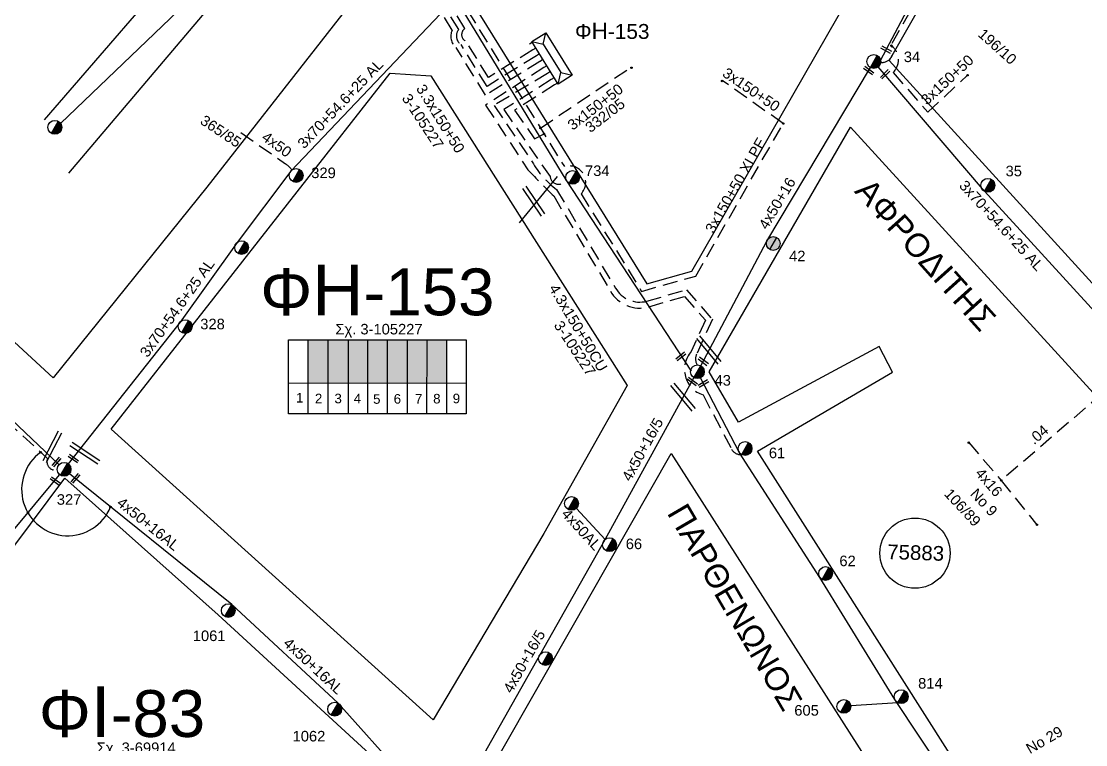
# Model space of a CAD drawing. Header units: millimetres. Extents: x 864 to 3062, y 833 to 2619.
# Drawn here: x 1804.4 to 1986.2, y 1234.1 to 1357.7 of the extents above; entities that cross this region are included whole.
import ezdxf
from ezdxf.enums import TextEntityAlignment as Align

# ---------------------------------------------------------------- set-up
doc = ezdxf.new("R2010")
doc.units = ezdxf.units.MM
doc.linetypes.add('DASHED', pattern=[19.05, 12.7, -6.35])
for name, color, linetype, lineweight in [('.04', 7, 'DASHED', 30), ('3x150+50', 7, 'Continuous', 30), ('3x150+50 XLPE', 7, 'SYN_LINE', 30), ('3x150+50CU', 7, 'Continuous', 30), ('3x150AL+50CU', 7, 'Continuous', 30), ('3x70+54.6+25 AL', 7, 'SYN_LINE', 30), ('4x16', 7, 'Continuous', 30), ('4x50', 7, 'Continuous', 30), ('4x50+16', 7, 'Continuous', 30), ('4x50+16_5', 7, 'Continuous', 30), ('4x50+16AL', 7, 'Continuous', 30), ('4x50AL', 7, 'Continuous', 30), ('text διευθύνσεων', 250, 'Continuous', 30), ('Υπόβαθρο ΔΕΗ', 7, 'Continuous', 30)]:
    doc.layers.add(name, color=color, linetype=linetype, lineweight=lineweight)
for name, color, linetype in [('Pillar OTE', 7, 'Continuous'), ('TEXT ΚΑΛΩΔΙΩΝ', 7, 'Continuous'), ('Άγνωστα', 7, 'Continuous'), ('ΑΓΝΩΣΤΟ ΕΝΑΕΡΙΟ ΚΑΛΩΔΙΟ', 7, 'Continuous'), ('Καλώδια ΧΤ   3x150+50CU', 7, 'DASHED'), ('Καλώδια ΧΤ   3x150AL+50CU', 7, 'DASHED'), ('Μηχανική τομή', 7, 'Continuous'), ('Στύλος Ξύλινος', 7, 'Continuous'), ('Στύλος Ξύλινος @ 1', 7, 'Continuous'), ('Στύλος ΦΜ', 7, 'Continuous'), ('Στύλος ΦΜ @ 1', 7, 'Continuous'), ('Συνδέσεις', 7, 'Continuous'), ('Τομή', 7, 'Continuous'), ('Υποσταθμός πόλεως', 7, 'Continuous')]:
    doc.layers.add(name, color=color, linetype=linetype)
doc.styles.add('arial', font='arial.ttf')
doc.styles.get("Standard").update_dxf_attribs({"font": 'arial.ttf'})
doc.linetypes.add('SYN_LINE', pattern='A,0.5,-0.0001,["/\\/\\/\\/",Standard,S=0.1,R=0,X=0,Y=-0.05],-0.25', length=0.7501)

# ---------------------------------------------------------------- blocks, each defined once
blk = doc.blocks.new('ΥΠΑΡΧΩΝ ΤΣΙΜΕΝΤΕΝΙΟΣ ΣΤΥΛΟΣ')
at = {"layer": 'Στύλος ΦΜ'}
blk.add_hatch(color=7, dxfattribs=at).paths.add_polyline_path([(-1.29, -2.28, 0.574793), (2.62, 0, 0.268822), (1.3, 2.27)])
at = {"layer": 'Στύλος ΦΜ', "color": 7}
blk.add_line((-1.29, -2.28), (1.3, 2.27), dxfattribs=at)
blk.add_circle((0, 0), 2.62, dxfattribs=at)
at = {"layer": 'Στύλος ΦΜ', "flags": 4}
for tag, p in [('ΑΡΙΘΜΟΣ', (-4.68, 8.05)), ('ΤΥΠΟΣ', (-4.91, 3.03))]:
    blk.add_attdef(tag, p, '', height=4, dxfattribs=at)
blk = doc.blocks.new('ΥΠΟΣΤΑΘΜΟΣ ΠΟΛΕΩΣ 8 ΑΝΑΧΩΡΗΣΕΩΝ')
at = {"layer": 'Υποσταθμός πόλεως', "linetype": 'Continuous', "ltscale": 40}
for p, q in [((-8.18, -2.82), (-8.18, -4)), ((-5.9, -2.82), (-5.9, -4)), ((-3.55, -2.82), (-3.55, -4)), ((-1.28, -2.82), (-1.28, -4)), ((1.23, -2.82), (1.23, -4)), ((3.56, -2.82), (3.56, -4)), ((6.03, -2.82), (6.03, -4)), ((8.16, -2.82), (8.16, -4))]:
    blk.add_line(p, q, dxfattribs=at)
blk.add_lwpolyline([(-8.57, 2.82), (8.57, 2.82), (8.57, -2.82), (-8.57, -2.82)], close=True, dxfattribs=at)
for points in [[(-5.75, 0), (-8.57, 2.82)], [(5.75, 0), (8.57, 2.82)], [(-8.57, -2.82), (-5.75, 0)], [(-5.75, 0), (5.75, 0)], [(8.57, -2.82), (5.75, 0)]]:
    blk.add_lwpolyline(points, dxfattribs=at)
at = {"layer": 'Υποσταθμός πόλεως', "linetype": 'SYN_LINE', "ltscale": 40, "flags": 1}
for tag, p in [('ΜΕΤΑΣΧΗΜΑΤΙΣΜΟΣ', (9.59, 1.44)), ('ΙΣΧΥΣ', (9.57, -1.35)), ('ΑΡΙΘΜΟΣ', (9.69, -4.07))]:
    blk.add_attdef(tag, p, '', height=1.8, dxfattribs=at)
blk = doc.blocks.new('ΥΠΑΡΧΩΝ ΞΥΛΙΝΟΣ ΣΤΥΛΟΣ')
at = {"layer": 'Στύλος Ξύλινος'}
h = blk.add_hatch(color=7, dxfattribs=at)
h.paths.add_polyline_path([(-2.62, 0, 0.270008), (-1.29, -2.28), (1.3, 2.27, 0.576266)])
h.paths.add_polyline_path([(-1.29, -2.28, 0.574793), (2.62, 0, 0.268822), (1.3, 2.27)])
at = {"layer": 'Στύλος Ξύλινος', "color": 7}
blk.add_line((-1.29, -2.28), (1.3, 2.27), dxfattribs=at)
blk.add_circle((0, 0), 2.62, dxfattribs=at)
at = {"layer": 'Στύλος Ξύλινος', "flags": 4}
for tag, p in [('ΑΡΙΘΜΟΣ', (-4.91, 8.6)), ('ΤΥΠΟΣ', (-4.85, 3.39))]:
    blk.add_attdef(tag, p, '', height=4, dxfattribs=at)
blk = doc.blocks.new('ΜΗΧΑΝΙΚΗ ΤΟΜΗ')
at = {"layer": 'Μηχανική τομή', "ltscale": 40}
for p, q in [((-1.89, 0.78), (5.69, 0.78)), ((-1.89, -0.77), (5.69, -0.77))]:
    blk.add_line(p, q, dxfattribs=at)
blk = doc.blocks.new('_ΣΥΝΔΕΣΗ')
at = {"layer": 'Συνδέσεις', "linetype": 'SYN_LINE', "ltscale": 40}
blk.add_hatch(color=256, dxfattribs=at).paths.add_polyline_path([(0.5, -0.01, 1), (-0.5, -0.01, 1)])
at = {"layer": 'Συνδέσεις'}
blk.add_circle((0, -0.01), 0.5, dxfattribs=at)
blk = doc.blocks.new('ΤΟΜΗ')
at = {"layer": 'Τομή', "ltscale": 40}
for p, q in [((-5.68, 0), (17.06, 0)), ((-5.68, -2.77), (17.06, -2.77))]:
    blk.add_line(p, q, dxfattribs=at)

msp = doc.modelspace()

# ---------------------------------------------------------------- hatches: boundary and pattern name
at = {"layer": 'Καλώδια ΧΤ   3x150AL+50CU', "linetype": 'DASHED', "lineweight": -3, "ltscale": 0.2}
h = msp.add_hatch(color=151, dxfattribs=at)
h.dxf.hatch_style = 1
h.paths.add_polyline_path([(1856.83, 1303.26), (1853.39, 1303.26), (1853.39, 1295.9), (1856.83, 1295.89)])
h = msp.add_hatch(color=27, dxfattribs=at)
h.dxf.hatch_style = 1
h.paths.add_polyline_path([(1856.83, 1295.89), (1860.27, 1295.89), (1860.27, 1303.26), (1856.83, 1303.26)])
h = msp.add_hatch(color=85, dxfattribs=at)
h.dxf.hatch_style = 1
h.paths.add_polyline_path([(1863.51, 1303.26), (1860.21, 1303.26), (1860.21, 1295.89), (1863.51, 1295.89)])
h = msp.add_hatch(color=30, dxfattribs=at)
h.dxf.hatch_style = 1
h.paths.add_polyline_path([(1866.8, 1303.26), (1863.51, 1303.26), (1863.51, 1295.89), (1866.8, 1295.89)])
h = msp.add_hatch(color=6, dxfattribs=at)
h.dxf.hatch_style = 1
h.paths.add_polyline_path([(1870.19, 1303.25), (1866.89, 1303.25), (1866.89, 1295.89), (1870.19, 1295.88)])
h = msp.add_hatch(color=173, dxfattribs=at)
h.dxf.hatch_style = 1
h.paths.add_polyline_path([(1873.53, 1303.25), (1870.23, 1303.25), (1870.23, 1295.89), (1873.53, 1295.88)])
h = msp.add_hatch(color=62, dxfattribs=at)
h.dxf.hatch_style = 1
h.paths.add_polyline_path([(1876.92, 1303.25), (1873.62, 1303.25), (1873.62, 1295.89), (1876.91, 1295.88)])

# ---------------------------------------------------------------- linework, layer by layer
at = {"layer": '.04', "color": 1, "linetype": 'DASHED', "lineweight": -3, "ltscale": 0.2}
msp.add_lwpolyline([(1989.04, 1294.1), (1971.79, 1279.23)], dxfattribs=at)
at = {"layer": '3x150+50', "color": 62, "linetype": 'DASHED', "lineweight": -3, "ltscale": 0.2}
msp.add_lwpolyline([(1892.99, 1350.83), (1883.7, 1345.07), (1878.65, 1353.2, -0.344717), (1877.99, 1356.17), (1873.82, 1362.89), (1874.62, 1367.24), (1858.91, 1390.85, 0.44109), (1859.26, 1394.73, -1.087891)], format="xyb", dxfattribs=at)
at = {"layer": '3x150+50', "color": 173, "linetype": 'DASHED', "lineweight": -3, "ltscale": 0.2}
msp.add_lwpolyline([(1892.39, 1351.79), (1883.95, 1346.56), (1879.5, 1353.73, -0.456822), (1879.11, 1356.27), (1874.84, 1363.16, -0.467319), (1878.59, 1366.02), (1891.18, 1387.43, -0.637221), (1893.55, 1387.2)], format="xyb", dxfattribs=at)
at = {"layer": '3x150+50', "color": 6, "linetype": 'DASHED', "lineweight": -3, "ltscale": 0.2}
msp.add_lwpolyline([(1891.77, 1352.79), (1884.18, 1348.08), (1880.35, 1354.26, -0.603161), (1880.18, 1356.44), (1876.51, 1362.36), (1876.96, 1362.75, -0.325251), (1878.57, 1362.88, -2.268976)], format="xyb", dxfattribs=at)
at = {"layer": '3x150+50', "color": 30, "linetype": 'DASHED', "lineweight": -3, "ltscale": 0.2}
msp.add_lwpolyline([(1953.04, 1353.47, -0.462224), (1953.31, 1348.93), (1959.21, 1342.14), (1966.02, 1348.46)], format="xyb", dxfattribs=at)
for points in [[(1893.06, 1339.43), (1908.74, 1349.97)], [(1934.53, 1340.2), (1924.12, 1347.56)]]:
    msp.add_lwpolyline(points, dxfattribs=at)
at = {"layer": '3x150+50 XLPE', "color": 30, "linetype": 'DASHED', "lineweight": -3, "ltscale": 0.2}
msp.add_lwpolyline([(1898.18, 1392.15), (1896.1, 1388.36, -0.568018), (1893.04, 1383.58), (1881.35, 1364.4, -0.294129), (1880.61, 1359.52), (1897.15, 1332.84, -0.77468), (1900.02, 1328.21), (1910.35, 1311.54), (1919.59, 1314.15), (1934.53, 1340.2)], format="xyb", dxfattribs=at)
at = {"layer": '3x150+50CU', "color": 62, "linetype": 'DASHED', "lineweight": -3, "ltscale": 0.2}
msp.add_lwpolyline([(1729.17, 1356.99, -0.640999), (1731.12, 1355.71), (1745.2, 1344.26, -0.551169), (1748.47, 1338.07), (1771.6, 1317.01, 0.512086), (1776.43, 1312.43), (1808.86, 1283.01, 0.57093), (1810.52, 1280.97, -3.77509)], format="xyb", dxfattribs=at)
at = {"layer": '3x150+50CU', "color": 27, "linetype": 'DASHED', "lineweight": -3, "ltscale": 0.2}
msp.add_lwpolyline([(1893.65, 1349.76), (1883.7, 1343.37), (1890.94, 1332.3, 0.004605), (1895.33, 1327.83), (1905.02, 1311.59, 0.351022), (1911.58, 1308.92), (1917.68, 1310.67), (1921.25, 1306.59), (1918.83, 1301.24, 0.541761), (1920.84, 1293.85), (1925.71, 1284.59, 0.306806), (1927.44, 1283.66)], format="xyb", dxfattribs=at)
at = {"layer": '3x150+50CU', "color": 151, "linetype": 'DASHED', "lineweight": -3, "ltscale": 0.2}
msp.add_lwpolyline([(1894.27, 1348.77), (1885.15, 1343.3), (1891.67, 1333.67, 0.10664), (1895.82, 1328.95), (1905.88, 1312.11, 0.339336), (1911.24, 1309.86), (1918.01, 1311.81), (1922.43, 1306.76), (1919.74, 1300.82, 0.238157), (1919.82, 1298.99)], format="xyb", dxfattribs=at)
at = {"layer": '3x150+50CU', "color": 85, "linetype": 'DASHED', "lineweight": -3, "ltscale": 0.2}
msp.add_lwpolyline([(1894.91, 1347.72), (1886.82, 1342.58), (1894.71, 1331.14, 0.716963), (1897.47, 1330.58)], format="xyb", dxfattribs=at)
at = {"layer": '3x150+50CU', "color": 30, "linetype": 'DASHED', "lineweight": -3, "ltscale": 0.2}
msp.add_lwpolyline([(1895.48, 1346.82), (1888.65, 1342.47), (1892.07, 1337.58), (1893.69, 1338.42)], dxfattribs=at)
at = {"layer": '3x150AL+50CU', "color": 30, "linetype": 'DASHED', "lineweight": -3, "ltscale": 0.2}
msp.add_lwpolyline([(1987.46, 1414.57, -0.519489), (1985.07, 1410.62), (1981.64, 1404.31, -0.599367), (1978.28, 1398.5), (1973.29, 1389.72, -0.973265), (1971.08, 1386), (1952.96, 1353.6, -0.632499), (1951.18, 1350.64, 1.837958)], format="xyb", dxfattribs=at)
at = {"layer": '3x70+54.6+25 AL', "color": 30, "linetype": 'SYN_LINE', "lineweight": -3, "ltscale": 15}
msp.add_lwpolyline([(1951.18, 1350.97), (1970.82, 1388.12), (1978.84, 1402.51), (1992.78, 1425.49)], dxfattribs=at)
at = {"layer": '3x70+54.6+25 AL', "color": 62, "linetype": 'SYN_LINE', "lineweight": -3, "ltscale": 15}
msp.add_lwpolyline([(1811.09, 1340.22), (1840.54, 1368.44), (1857.53, 1394.22)], dxfattribs=at)
at = {"layer": '3x70+54.6+25 AL', "color": 6, "linetype": 'SYN_LINE', "lineweight": -3, "ltscale": 15}
msp.add_lwpolyline([(1878.21, 1361.33), (1850.42, 1332.06), (1841.24, 1319.9), (1831.5, 1306.3), (1812.42, 1282.05)], dxfattribs=at)
at = {"layer": '3x70+54.6+25 AL', "color": 27, "linetype": 'Continuous', "lineweight": -3, "ltscale": 15}
for points in [[(1897.47, 1330.58), (1879.06, 1360.75)], [(1918.87, 1297.89), (1897.47, 1330.58)]]:
    msp.add_lwpolyline(points, dxfattribs=at)
at = {"layer": '3x70+54.6+25 AL', "color": 151, "linetype": 'SYN_LINE', "lineweight": -3, "ltscale": 15}
msp.add_lwpolyline([(2026.03, 1255.61), (2014.09, 1279.13), (1990.22, 1305.35), (1968.91, 1328.63), (1950.78, 1349.9)], dxfattribs=at)
at = {"layer": '4x16', "color": 1, "linetype": 'DASHED', "lineweight": -3, "ltscale": 0.2}
msp.add_lwpolyline([(1966.23, 1285.69), (1971.78, 1279.24), (1977.87, 1271.65)], dxfattribs=at)
at = {"layer": '4x16', "color": 27, "linetype": 'Continuous', "lineweight": -3, "ltscale": 0.2}
msp.add_lwpolyline([(1954.1, 1241.27), (1946.07, 1240.72)], dxfattribs=at)
at = {"layer": '4x50', "color": 6, "linetype": 'DASHED', "lineweight": -3, "ltscale": 0.2}
msp.add_lwpolyline([(1841.91, 1338.65), (1849.52, 1333.32, -0.074704), (1850.62, 1332.28, -49.19967)], format="xyb", dxfattribs=at)
at = {"layer": '4x50+16', "color": 151, "linetype": 'Continuous', "lineweight": -3, "ltscale": 0.2}
msp.add_lwpolyline([(1920.45, 1298.84), (1931.73, 1320.11), (1949.43, 1349.77)], dxfattribs=at)
at = {"layer": '4x50+16_5', "color": 2, "linetype": 'Continuous', "lineweight": -3, "ltscale": 0.2}
msp.add_lwpolyline([(1882.78, 1231.36), (1904.1, 1269.15), (1919.28, 1296.79)], dxfattribs=at)
at = {"layer": '4x50+16AL', "color": 1, "linetype": 'Continuous', "lineweight": -3, "ltscale": 0.2}
msp.add_lwpolyline([(1728.64, 1356.31), (1746.96, 1341.49), (1775.01, 1315.97), (1810.83, 1281.94)], dxfattribs=at)
at = {"layer": '4x50+16AL', "color": 62, "linetype": 'Continuous', "lineweight": -3, "ltscale": 0.2}
for points in [[(1772.76, 1229.46), (1789.51, 1254.49), (1810.93, 1280.22)], [(1869.6, 1228.8), (1858.51, 1241.19), (1840.33, 1258.02), (1812.6, 1280.39)]]:
    msp.add_lwpolyline(points, dxfattribs=at)
at = {"layer": '4x50AL', "color": 2, "linetype": 'Continuous', "lineweight": -3, "ltscale": 0.2}
msp.add_lwpolyline([(1899.21, 1274.47), (1904.1, 1269.15)], dxfattribs=at)
at = {"layer": 'Pillar OTE', "lineweight": -3, "ltscale": 40}
for points in [[(1850.06, 1290.62), (1850.06, 1303.26), (1880.39, 1303.26), (1880.39, 1290.59), (1850.06, 1290.62)], [(1853.39, 1290.62), (1853.39, 1303.26)], [(1856.83, 1290.61), (1856.83, 1303.26)], [(1860.27, 1290.61), (1860.27, 1303.26)], [(1863.56, 1290.6), (1863.57, 1303.26)], [(1866.95, 1290.6), (1866.95, 1303.26)], [(1870.35, 1290.6), (1870.35, 1303.26)], [(1873.68, 1290.59), (1873.69, 1303.26)], [(1877.07, 1290.59), (1877.07, 1303.26)], [(1850.06, 1295.9), (1880.39, 1295.87)]]:
    msp.add_lwpolyline(points, dxfattribs=at)
at = {"layer": 'ΑΓΝΩΣΤΟ ΕΝΑΕΡΙΟ ΚΑΛΩΔΙΟ', "color": 27, "linetype": 'Continuous', "lineweight": -3, "ltscale": 0.2}
msp.add_lwpolyline([(1975.2, 1209.32), (1953.6, 1241.83), (1940.8, 1262.65), (1927.09, 1283.96), (1920.41, 1296.77)], dxfattribs=at)
at = {"layer": 'Καλώδια ΧΤ   3x150+50CU', "color": 7, "linetype": 'Continuous', "ltscale": 0.2}
msp.add_line((1895.9, 1331.13), (1889.45, 1323.26), dxfattribs=at)
at = {"layer": 'Υπόβαθρο ΔΕΗ', "lineweight": -3}
for points in [[(1984.39, 1429.14), (1934.26, 1450.36), (1880.76, 1361.96), (1911.22, 1312.83), (1918.93, 1315)], [(1950.9, 1302.14), (1926.89, 1289.19), (1921.86, 1297.77), (1946.04, 1339.59), (2023.6, 1254.71), (1992.34, 1194.52), (1987.32, 1194.27), (1930.13, 1284.22), (1953.2, 1297.74)], [(1915.42, 1283.84), (1962.72, 1209.73), (1885.9, 1151.88), (1853.09, 1174.59)], [(1839.94, 1183.65), (1773.91, 1228.87), (1811.81, 1279.64), (1838.03, 1256.29), (1868.83, 1227.99), (1842.22, 1182.14)]]:
    msp.add_lwpolyline(points, close=True, dxfattribs=at)
for points in [[(1812.52, 1331.74), (1835.33, 1358.65), (1853.86, 1380.86), (1864.03, 1365.12), (1836.1, 1329.35), (1809.82, 1296.75), (1738.83, 1362.31), (1805.81, 1445.11), (1812.33, 1444.9), (1833.94, 1411.62), (1848.86, 1388.86), (1834.99, 1371.78), (1808.27, 1340.81)], [(2067.39, 1345.82), (2085.58, 1385.28), (1994.68, 1424.61), (1952.65, 1350.95), (2022.63, 1274.19), (2034.57, 1274.78), (2064.39, 1339.55)], [(1819.75, 1287.98), (1867.41, 1348.81), (1874.33, 1348.37), (1907.86, 1295.45), (1893.66, 1270.17), (1874.72, 1238.33), (1819.75, 1287.98)]]:
    msp.add_lwpolyline(points, dxfattribs=at)
msp.add_circle((1957.04, 1266.81), 6, dxfattribs=at)
msp.add_arc((1812.33, 1277.67), 7.88, 125.8786, 337.9915, dxfattribs=at)

# ---------------------------------------------------------------- block references
at = {"layer": 'Μηχανική τομή', "lineweight": -3, "zscale": 0.4999999999999997}
for p, xscale, yscale, rotation in [((1952.57, 1352.58), 0.2499999999999463, 0.2499999999999463, 150.6550577237379), ((1949.5, 1348.94), 0.2499999999999462, 0.2499999999999462, 143.5847412514955), ((1951.6, 1348.29), 0.2499999999999463, 0.2499999999999463, 44.8602561409818), ((1917.41, 1300.68), 0.2499999999999462, 0.2499999999999462, 217.5586276398759), ((1921.25, 1299.27), 0.2499999999999462, 0.2499999999999462, 143.5847412514955), ((1919.39, 1295.83), 0.2499999999999462, 0.2499999999999462, 143.5847412514955), ((1920.49, 1295.58), 0.2499999999999463, 0.2499999999999463, 29.64516057065391), ((1813.69, 1282.67), 0.2499999999999462, 0.2499999999999462, 144.6833840581378), ((1810.67, 1282.75), 0.2499999999999462, 0.2499999999999462, 228.2962509883126), ((1813.92, 1279.96), 0.2499999999999462, 0.2499999999999462, 228.2962509883126), ((1810.58, 1278.83), 0.2499999999999462, 0.2499999999999462, 144.6833840581378)]:
    msp.add_blockref('ΜΗΧΑΝΙΚΗ ΤΟΜΗ', p, dxfattribs=dict(at, xscale=xscale, yscale=yscale, rotation=rotation))
at = {"layer": 'Στύλος Ξύλινος @ 1', "lineweight": -3, "ltscale": 40}
ref = msp.add_blockref('ΥΠΑΡΧΩΝ ΞΥΛΙΝΟΣ ΣΤΥΛΟΣ', (1932.84, 1319.71), dxfattribs=dict(at, xscale=0.4499999999998181, yscale=0.4499999999998181, zscale=0.4499999999998181))
ref.add_attrib('ΤΥΠΟΣ', '42', (1935.54, 1316.67), dxfattribs={"layer": 'Στύλος Ξύλινος', "height": 1.8, "flags": 4})
at = {"layer": 'Στύλος ΦΜ @ 1', "lineweight": -3, "ltscale": 40}
ref = msp.add_blockref('ΥΠΑΡΧΩΝ ΤΣΙΜΕΝΤΕΝΙΟΣ ΣΤΥΛΟΣ', (1950.01, 1350.8), dxfattribs=dict(at, xscale=0.4499999999998181, yscale=0.4499999999998181, zscale=0.4499999999998181))
ref.add_attrib('ΤΥΠΟΣ', '34', (1955.13, 1350.7), dxfattribs={"layer": 'Στύλος ΦΜ', "height": 1.8, "flags": 4})
at = {"layer": 'Στύλος ΦΜ @ 1', "lineweight": -3, "ltscale": 40, "xscale": 0.4499999999998181, "yscale": 0.4499999999998181, "zscale": 0.4499999999998181}
for p in [(1810.12, 1339.56), (1842.02, 1319.01), (1898.38, 1275.31), (1893.94, 1248.8)]:
    msp.add_blockref('ΥΠΑΡΧΩΝ ΤΣΙΜΕΝΤΕΝΙΟΣ ΣΤΥΛΟΣ', p, dxfattribs=at)
at = {"layer": 'Στύλος ΦΜ @ 1', "lineweight": -3, "ltscale": 40}
ref = msp.add_blockref('ΥΠΑΡΧΩΝ ΤΣΙΜΕΝΤΕΝΙΟΣ ΣΤΥΛΟΣ', (1898.56, 1331.01), dxfattribs=dict(at, xscale=0.4499999999998181, yscale=0.4499999999998181, zscale=0.4499999999998181))
ref.add_attrib('ΤΥΠΟΣ', '734', (1900.68, 1331.24), dxfattribs={"layer": 'Στύλος ΦΜ', "height": 1.8, "flags": 4})
ref = msp.add_blockref('ΥΠΑΡΧΩΝ ΤΣΙΜΕΝΤΕΝΙΟΣ ΣΤΥΛΟΣ', (1969.49, 1329.65), dxfattribs=dict(at, xscale=0.4499999999998181, yscale=0.4499999999998181, zscale=0.4499999999998181))
ref.add_attrib('ΤΥΠΟΣ', '35', (1972.52, 1331.2), dxfattribs={"layer": 'Στύλος ΦΜ', "height": 1.8, "flags": 4})
ref = msp.add_blockref('ΥΠΑΡΧΩΝ ΤΣΙΜΕΝΤΕΝΙΟΣ ΣΤΥΛΟΣ', (1851.34, 1331.34), dxfattribs=dict(at, xscale=0.4499999999998489, yscale=0.4499999999998489, zscale=0.4499999999998489))
ref.add_attrib('ΤΥΠΟΣ', '329', (1853.92, 1330.88), dxfattribs={"layer": 'Στύλος ΦΜ', "height": 1.8, "flags": 4})
ref = msp.add_blockref('ΥΠΑΡΧΩΝ ΤΣΙΜΕΝΤΕΝΙΟΣ ΣΤΥΛΟΣ', (1832.38, 1305.52), dxfattribs=dict(at, xscale=0.4499999999998799, yscale=0.4499999999998799, zscale=0.4499999999998799))
ref.add_attrib('ΤΥΠΟΣ', '328', (1834.96, 1305.06), dxfattribs={"layer": 'Στύλος ΦΜ', "height": 1.8, "flags": 4})
ref = msp.add_blockref('ΥΠΑΡΧΩΝ ΤΣΙΜΕΝΤΕΝΙΟΣ ΣΤΥΛΟΣ', (1919.87, 1297.81), dxfattribs=dict(at, xscale=0.4499999999998181, yscale=0.4499999999998181, zscale=0.4499999999998181))
ref.add_attrib('ΤΥΠΟΣ', '43', (1922.8, 1295.44), dxfattribs={"layer": 'Στύλος ΦΜ', "height": 1.8, "flags": 4})
ref = msp.add_blockref('ΥΠΑΡΧΩΝ ΤΣΙΜΕΝΤΕΝΙΟΣ ΣΤΥΛΟΣ', (1928.02, 1284.69), dxfattribs=dict(at, xscale=0.4499999999998181, yscale=0.4499999999998181, zscale=0.4499999999998181))
ref.add_attrib('ΤΥΠΟΣ', '61', (1932.08, 1283.04), dxfattribs={"layer": 'Στύλος ΦΜ', "height": 1.8, "flags": 4})
ref = msp.add_blockref('ΥΠΑΡΧΩΝ ΤΣΙΜΕΝΤΕΝΙΟΣ ΣΤΥΛΟΣ', (1811.69, 1281.13), dxfattribs=dict(at, xscale=0.4499999999998637, yscale=0.4499999999998637, zscale=0.4499999999998637))
ref.add_attrib('ΤΥΠΟΣ', '327', (1810.45, 1275.08), dxfattribs={"layer": 'Στύλος ΦΜ', "height": 1.8, "flags": 4})
ref = msp.add_blockref('ΥΠΑΡΧΩΝ ΤΣΙΜΕΝΤΕΝΙΟΣ ΣΤΥΛΟΣ', (1904.86, 1268.26), dxfattribs=dict(at, xscale=0.4499999999997972, yscale=0.4499999999997972, zscale=0.4499999999997972))
ref.add_attrib('ΤΥΠΟΣ', '66', (1907.64, 1267.5), dxfattribs={"layer": 'Στύλος ΦΜ', "height": 1.8, "flags": 4})
ref = msp.add_blockref('ΥΠΑΡΧΩΝ ΤΣΙΜΕΝΤΕΝΙΟΣ ΣΤΥΛΟΣ', (1941.77, 1263.33), dxfattribs=dict(at, xscale=0.4499999999998181, yscale=0.4499999999998181, zscale=0.4499999999998181))
ref.add_attrib('ΤΥΠΟΣ', '62', (1944.13, 1264.59), dxfattribs={"layer": 'Στύλος ΦΜ', "height": 1.8, "flags": 4})
ref = msp.add_blockref('ΥΠΑΡΧΩΝ ΤΣΙΜΕΝΤΕΝΙΟΣ ΣΤΥΛΟΣ', (1839.75, 1257), dxfattribs=dict(at, xscale=0.4499999999997717, yscale=0.4499999999997717, zscale=0.4499999999997717))
ref.add_attrib('ΤΥΠΟΣ', '1061', (1833.68, 1251.8), dxfattribs={"layer": 'Στύλος ΦΜ', "height": 1.8, "flags": 4})
ref = msp.add_blockref('ΥΠΑΡΧΩΝ ΤΣΙΜΕΝΤΕΝΙΟΣ ΣΤΥΛΟΣ', (1954.68, 1242.3), dxfattribs=dict(at, xscale=0.4499999999998181, yscale=0.4499999999998181, zscale=0.4499999999998181))
ref.add_attrib('ΤΥΠΟΣ', '814', (1957.58, 1243.68), dxfattribs={"layer": 'Στύλος ΦΜ', "height": 1.8, "flags": 4})
ref = msp.add_blockref('ΥΠΑΡΧΩΝ ΤΣΙΜΕΝΤΕΝΙΟΣ ΣΤΥΛΟΣ', (1944.9, 1240.64), dxfattribs=dict(at, xscale=0.4499999999998181, yscale=0.4499999999998181, zscale=0.4499999999998181))
ref.add_attrib('ΤΥΠΟΣ', '605', (1936.43, 1239.06), dxfattribs={"layer": 'Στύλος ΦΜ', "height": 1.8, "flags": 4})
ref = msp.add_blockref('ΥΠΑΡΧΩΝ ΤΣΙΜΕΝΤΕΝΙΟΣ ΣΤΥΛΟΣ', (1857.92, 1240.17), dxfattribs=dict(at, xscale=0.4499999999998232, yscale=0.4499999999998232, zscale=0.4499999999998232))
ref.add_attrib('ΤΥΠΟΣ', '1062', (1850.73, 1234.65), dxfattribs={"layer": 'Στύλος ΦΜ', "height": 1.8, "flags": 4})
at = {"layer": 'Συνδέσεις', "lineweight": -3, "xscale": 0.25, "yscale": 0.25, "zscale": 0.25}
for p in [(1953.02, 1353.52), (1908.62, 1349.73), (1924.11, 1347.47), (1966.02, 1348.46), (1934.53, 1340.2), (1893.06, 1339.44), (1893.69, 1338.42), (1966.23, 1285.69), (1807.71, 1284.05), (1971.78, 1279.24), (1819.63, 1274.72), (1805.52, 1273.72), (1977.87, 1271.66)]:
    msp.add_blockref('_ΣΥΝΔΕΣΗ', p, dxfattribs=at)
at = {"layer": 'Τομή', "lineweight": -3}
for p, xscale, yscale, zscale, rotation in [((1891.36, 1328.31), 0.2499999999999996, 0.2499999999999996, 0.2499999999999996, 304.1561289250955), ((1921.16, 1302.84), 0.2499999999999996, 0.2499999999999996, 0.2499999999999996, 309.8687523278959), ((1916.74, 1294.79), 0.2499999999999996, 0.2499999999999996, 0.2499999999999996, 309.8687523278959), ((1808.76, 1283.91), 0.2499999999999996, 0.2499999999999996, 0.2499999999999996, 62.6351362840214), ((1814.27, 1284.98), 0.2499999999999997, 0.2499999999999997, 0.2499999999999997, 326.6268211145874)]:
    msp.add_blockref('ΤΟΜΗ', p, dxfattribs=dict(at, xscale=xscale, yscale=yscale, zscale=zscale, rotation=rotation))
at = {"layer": 'Υποσταθμός πόλεως', "lineweight": -3, "xscale": 0.5, "yscale": 0.5, "zscale": 0.5, "rotation": 301.7960431986899}
msp.add_blockref('ΥΠΟΣΤΑΘΜΟΣ ΠΟΛΕΩΣ 8 ΑΝΑΧΩΡΗΣΕΩΝ', (1895.03, 1351.34), dxfattribs=at)

# ---------------------------------------------------------------- texts
at = {"lineweight": -3, "ltscale": 30, "char_height": 1.63, "width": 11.2573, "attachment_point": 1}
for s, insert in [('1', (1851.31, 1294.18)), ('2', (1854.54, 1294.05)), ('3', (1857.88, 1294.05)), ('4', (1861.18, 1294.05)), ('5', (1864.48, 1293.96)), ('6', (1868, 1293.99)), ('7', (1871.63, 1293.99)), ('8', (1874.74, 1294.02)), ('9', (1878.08, 1294.05))]:
    msp.add_mtext(s, dxfattribs=dict(at, insert=insert))
at = {"layer": 'text διευθύνσεων', "color": 7, "lineweight": -3, "ltscale": 40, "char_height": 4, "width": 94.4586, "attachment_point": 1, "style": 'arial'}
for s, insert, rotation in [('AΦPOΔITHΣ', (1949.53, 1331.23), 311.9161), ('ΠΑΡΘΕΝΩΝΟΣ', (1918.04, 1275.71), 300.3105)]:
    msp.add_mtext(s, dxfattribs=dict(at, insert=insert, rotation=rotation))
at = {"layer": 'TEXT ΚΑΛΩΔΙΩΝ', "linetype": 'Continuous', "lineweight": -3, "ltscale": 0.2}
for s, rotation, p in [('3x150+50', 42.882, (1962.55, 1347.69)), ('3x70+54.6+25 AL', 46.4748, (1858.88, 1343.59)), ('3x150+50', 325.6723, (1929.09, 1346.01)), ('3.3x150+50', 301.796, (1876, 1341.05)), ('3x150+50', 37.5679, (1902.43, 1343.05)), ('4x50', 324.0466, (1848.03, 1336.64)), ('3x150+50 XLPE', 60.1645, (1926.41, 1329.66)), ('4x50+16', 59.1712, (1933.49, 1326.58)), ('3x70+54.6+25 AL', 312.4693, (1971.82, 1322.78)), ('3x70+54.6+25 AL', 54.3892, (1831.01, 1308.71)), ('4.3x150+50CU', 300.8484, (1899.53, 1305.31)), ('4x50+16/5', 61.2106, (1910.5, 1284.54)), ('.04', 40.7603, (1978.13, 1287.07)), ('4x16', 310.7317, (1969.68, 1278.92)), ('4x50+16AL', 321.1103, (1826.1, 1271.81)), ('4x50AL', 312.5675, (1900.08, 1270.87)), ('4x50+16/5', 60.5734, (1890.29, 1248.33)), ('4x50+16AL', 317.1981, (1854.3, 1247.54))]:
    msp.add_text(s, height=1.8, rotation=rotation, dxfattribs=at).set_placement(p, align=Align.MIDDLE_CENTER)
at = {"layer": 'TEXT ΚΑΛΩΔΙΩΝ', "linetype": 'Continuous', "lineweight": -3, "ltscale": 0.2, "insert": (1900.5, 1339.97), "char_height": 1.8, "width": 27.758, "attachment_point": 1, "rotation": 37.5679}
msp.add_mtext('332/05', dxfattribs=at)
at = {"layer": 'Άγνωστα', "lineweight": -3, "ltscale": 40, "char_height": 1.8, "width": 27.758, "attachment_point": 1, "style": 'arial'}
for s, insert, rotation in [('196/10', (1968.86, 1356.59), 318.2219), ('3-105227', (1870.81, 1345.53), 303.3396), ('365/85', (1835.78, 1341.78), 326.3327), ('3-105227', (1896.78, 1306.74), 303.3396), ('106/89', (1963.22, 1278.06), 312.8329), ('No 9', (1967.68, 1278.06), 312.8329), ('No 29', (1975.78, 1234.02), 29.9515)]:
    msp.add_mtext(s, dxfattribs=dict(at, insert=insert, rotation=rotation))
for s, insert in [('Σχ. 3-105227', (1858.04, 1305.98)), ('Σχ. 3-69914', (1817.26, 1234.47))]:
    msp.add_mtext(s, dxfattribs=dict(at, insert=insert))
at = {"layer": 'Άγνωστα', "lineweight": -3, "insert": (1952.35, 1268.31), "char_height": 2.5, "width": 13.4112, "attachment_point": 1, "rotation": 358.1643}
msp.add_mtext('75883', dxfattribs=at)
at = {"layer": 'Υπόβαθρο ΔΕΗ', "lineweight": -3, "attachment_point": 1}
for s, insert, char_height, width in [('Φ{\\H1.0833x;H}-153', (1898.97, 1357.42), 2.5434, 26.9147), ('Φ{\\H1.0833x;H}-153', (1845.19, 1316.11), 8, 84.6573), ('Φ{\\H1.0833x;I}-83', (1807.37, 1244.08), 8, 84.6573)]:
    msp.add_mtext(s, dxfattribs=dict(at, insert=insert, char_height=char_height, width=width))

doc.saveas('drawing.dxf')
